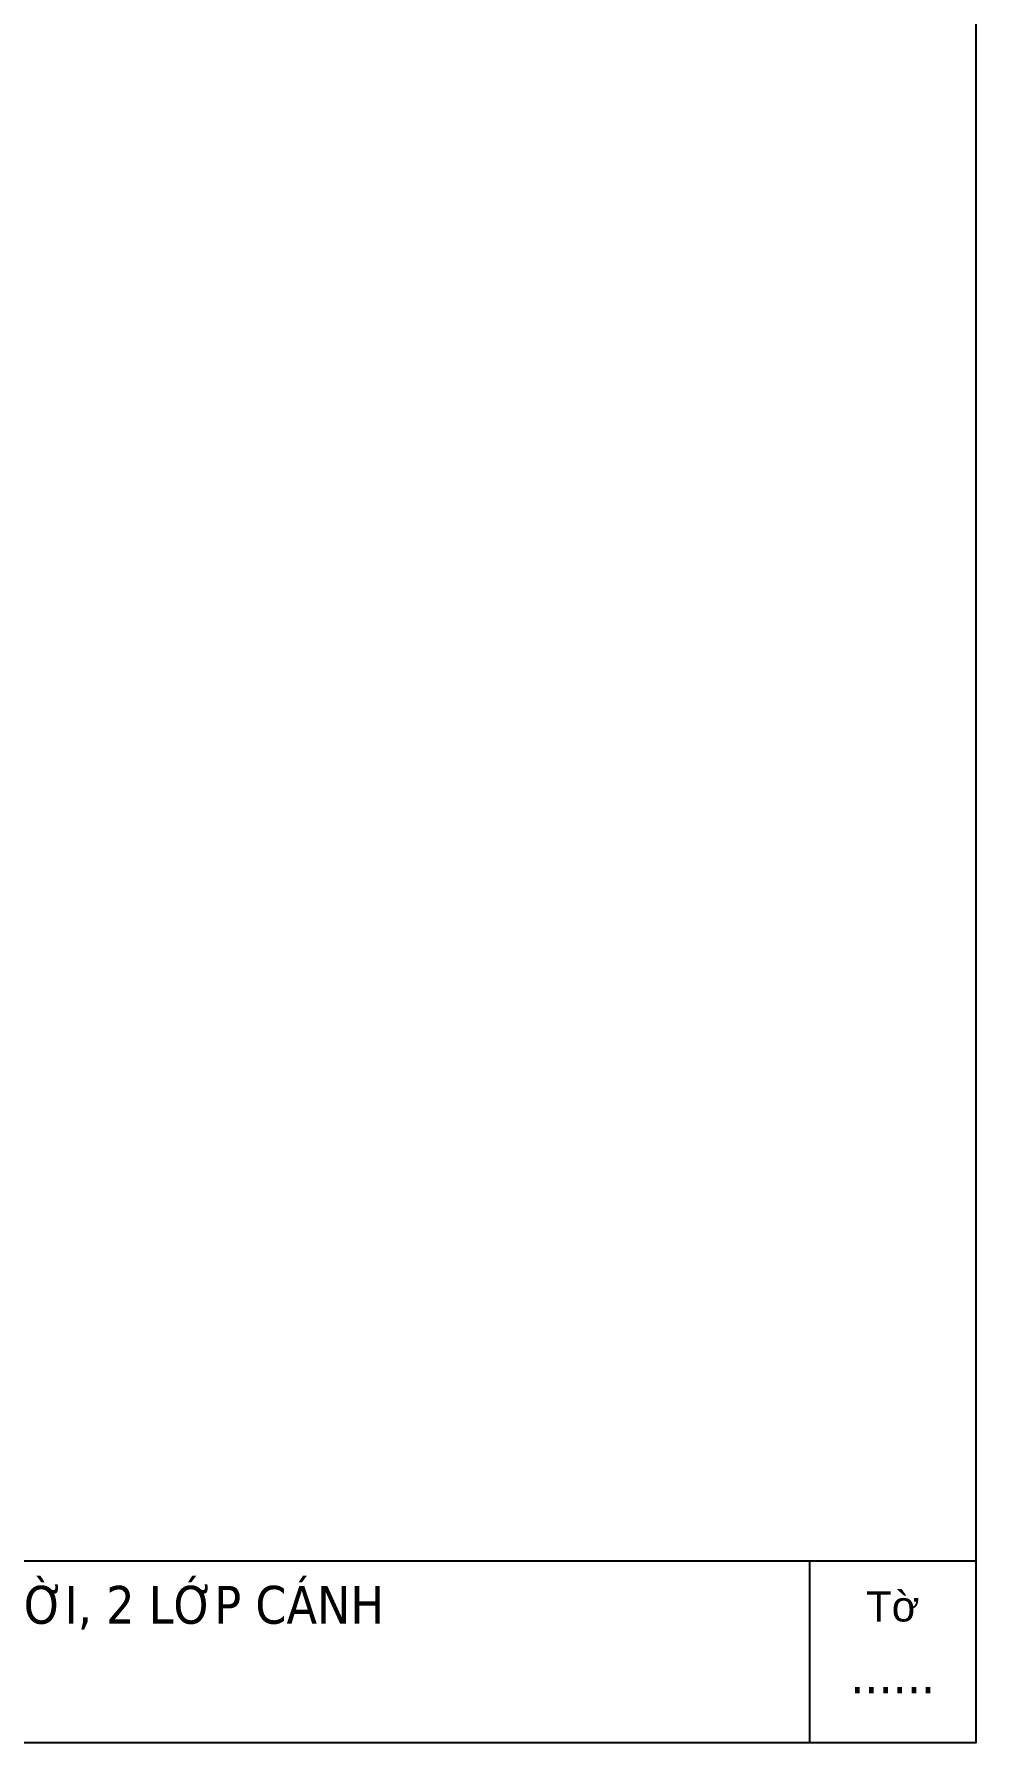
# Model space of a CAD drawing. Header units: millimetres. Extents: x 0 to 6126, y 0 to 4331.
# Drawn here: x 4841 to 6126, y 0 to 2329 of the extents above; entities that cross this region are included whole.
import ezdxf
from ezdxf.enums import TextEntityAlignment as Align

# ---------------------------------------------------------------- set-up
doc = ezdxf.new("R2010")
doc.units = ezdxf.units.MM
doc.styles.add('Arial', font='arial.ttf')
doc.styles.add('Tahoma (Input Text)', font='tahoma.ttf')

# ---------------------------------------------------------------- blocks, each defined once
blk = doc.blocks.new('khungtenAsean2')
at = {"color": 7}
for p, q in [((2970, -1980), (0, -1980)), ((2860, -1980), (2860, -2100))]:
    blk.add_line(p, q, dxfattribs=at)
blk.add_lwpolyline([(0, 0), (2970, 0), (2970, -2100), (0, -2100)], close=True, dxfattribs=at)
at = {"color": 2, "insert": (2915, -2010), "char_height": 20, "width": 110, "attachment_point": 5, "style": 'Arial'}
blk.add_mtext('Tờ', dxfattribs=at)
at = {"color": 1, "style": 'Tahoma (Input Text)', "flags": 8}
for tag, p in [('#01', (137.1, -2021.3)), ('#03', (506.6, -2019.3)), ('#05', (1106.6, -2021.3)), ('#07', (1834.7, -2021.3)), ('#09', (2146.7, -2021.3)), ('#02', (98.5, -2081.3)), ('#04', (486.1, -2081.3)), ('#06', (1065.3, -2081.3)), ('#08', (1817.4, -2081.3)), ('#10', (2146.7, -2081.3))]:
    blk.add_attdef(tag, p, '', height=25, dxfattribs=at)
blk.add_attdef('#11', text='', height=25, dxfattribs=at).set_placement((2915, -2067.3), align=Align.CENTER)

msp = doc.modelspace()

# ---------------------------------------------------------------- block references
at = {"color": 7}
ref = msp.add_blockref('khungtenAsean2', (0, 4331.3), dxfattribs=dict(at, xscale=2.0625, yscale=2.0625, zscale=2.0625))
ref.add_attrib('#11', '......', dxfattribs={"color": 1, "height": 51.56, "style": 'Tahoma (Input Text)'}).set_placement((6012.2, 67.3), align=Align.CENTER)
ref.add_attrib('#09', 'TỦ NGOÀI TRỜI, 2 LỚP CÁNH', (4427.6, 162.4), dxfattribs={"color": 1, "height": 51.562, "style": 'Tahoma (Input Text)'})

doc.saveas('drawing.dxf')
